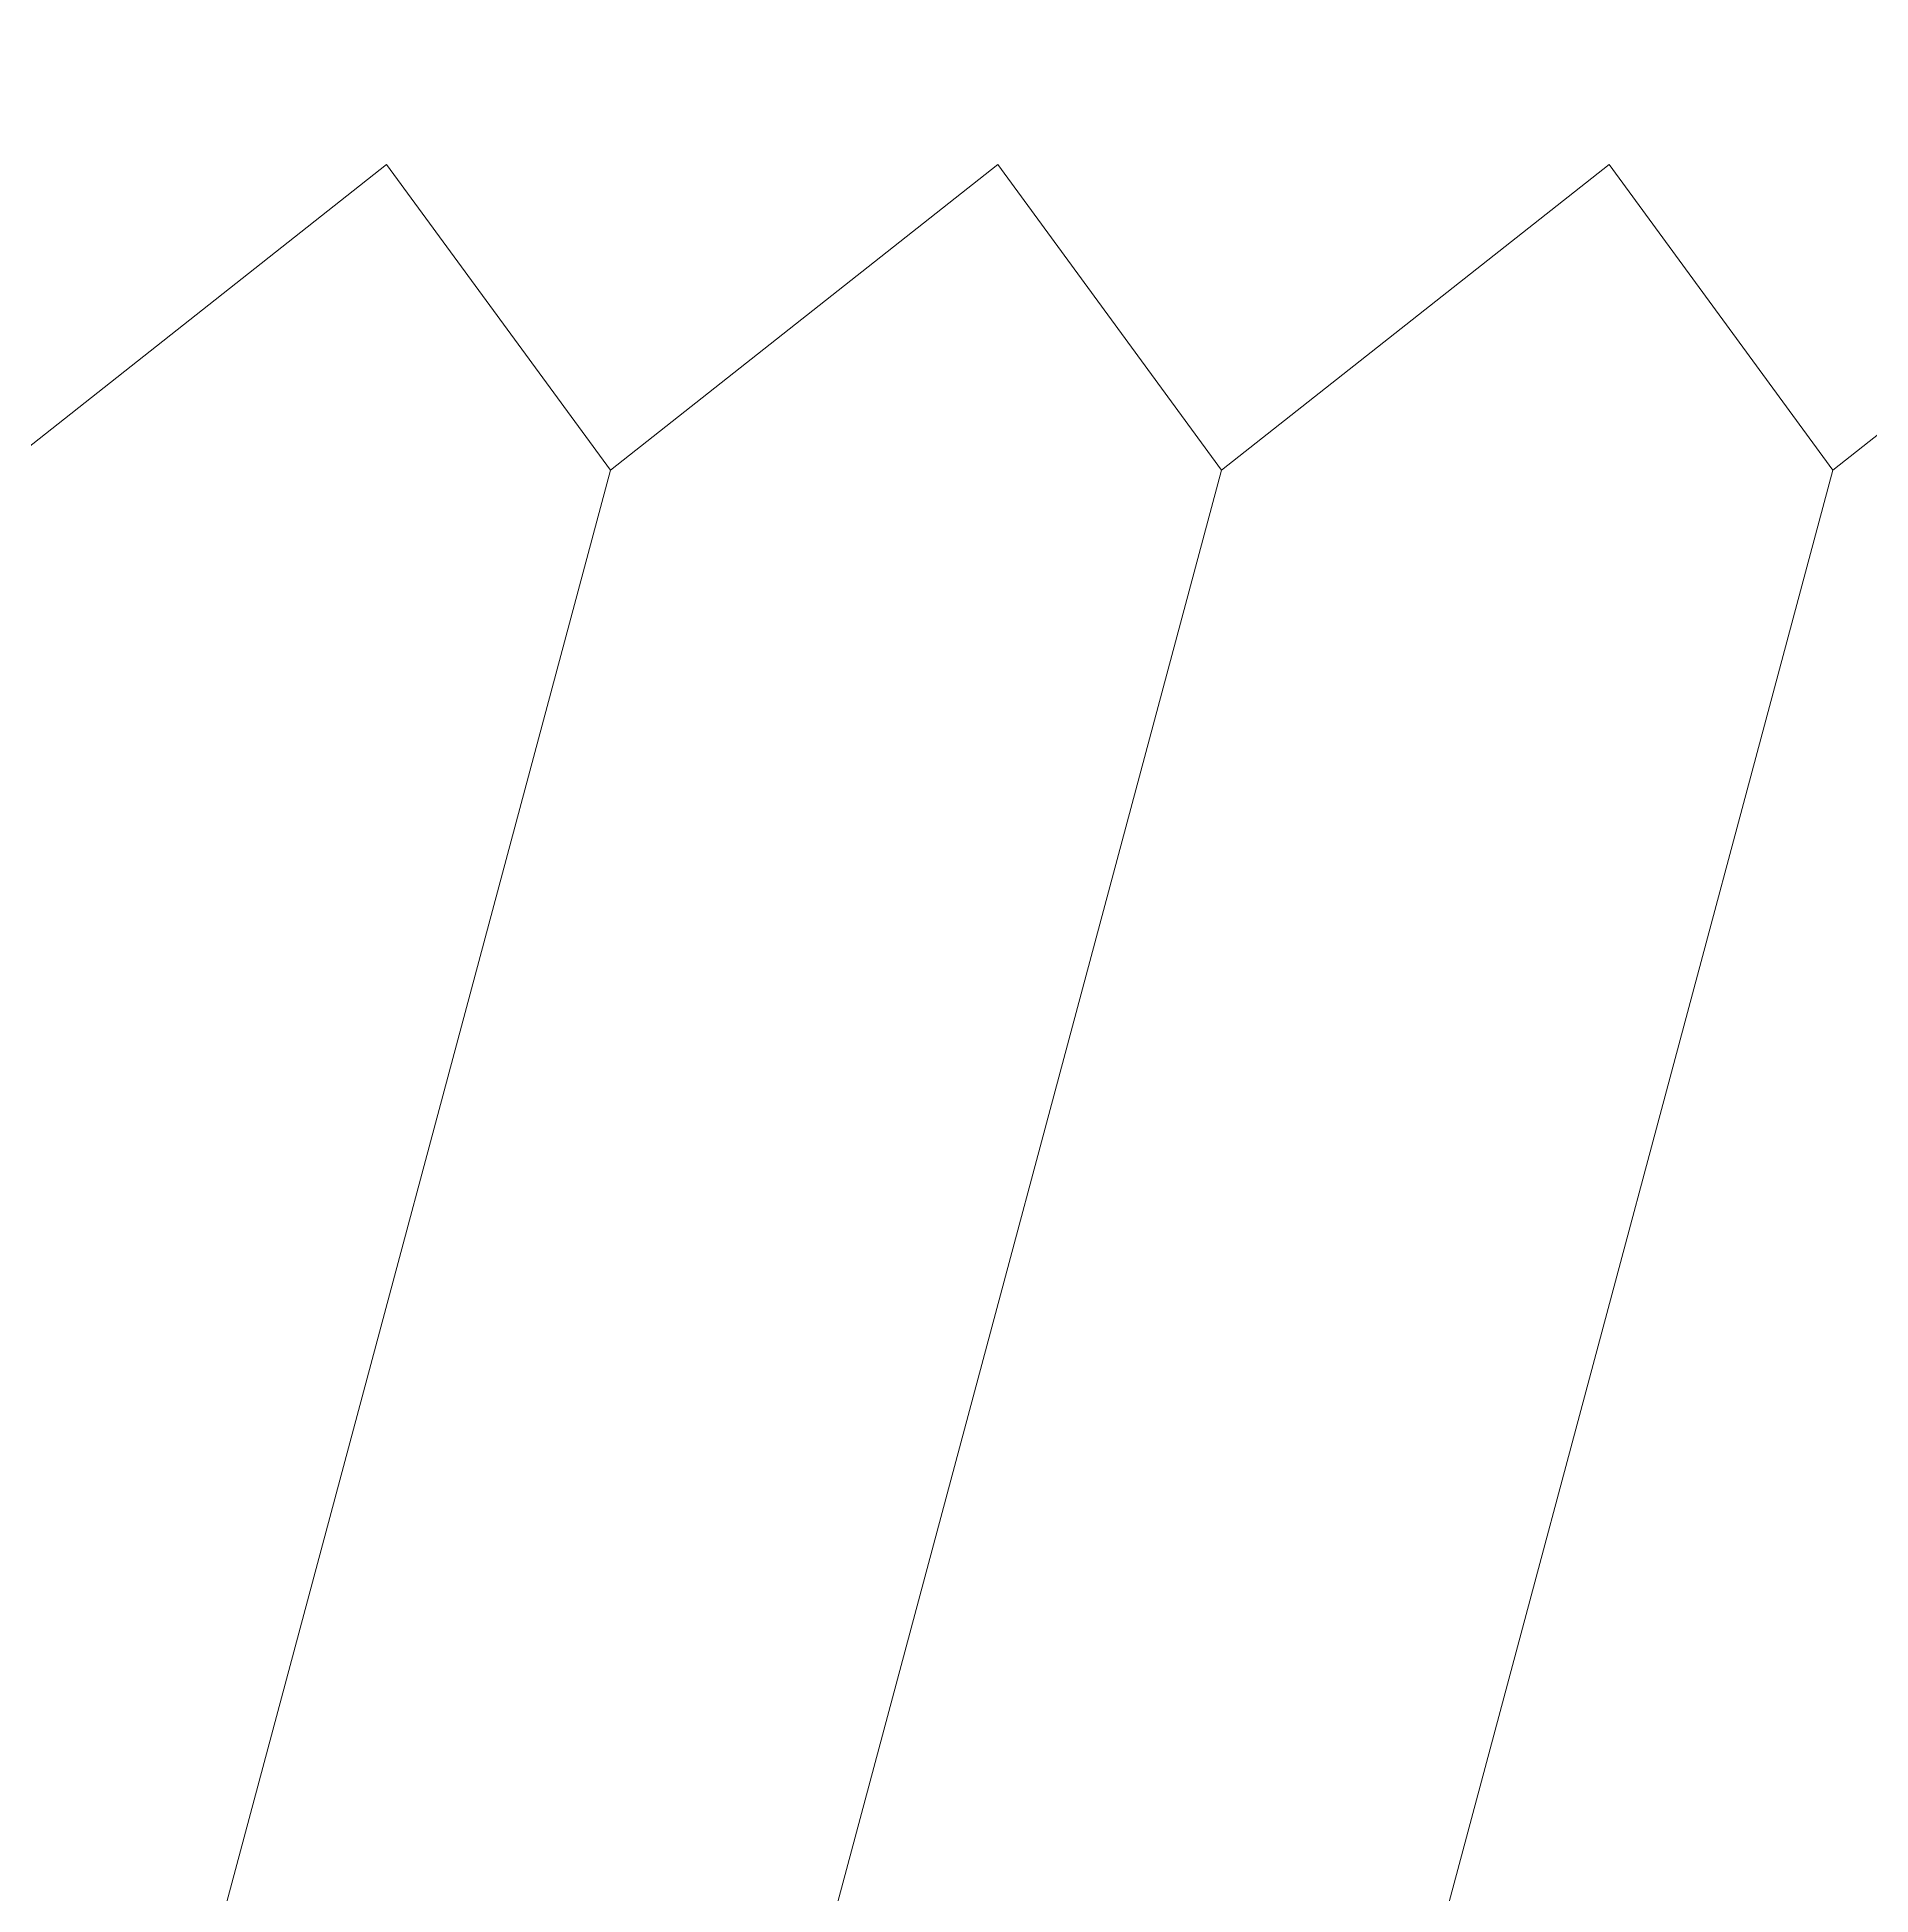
# Model space of a CAD drawing. Header units: millimetres. Extents: x 5654510 to 5731940, y 588357 to 647777.
# Drawn here: x 5698917.1 to 5698971.1, y 623845.4 to 623900.1 of the extents above; entities that cross this region are included whole.
import ezdxf

# ---------------------------------------------------------------- set-up
doc = ezdxf.new("R2010")
doc.units = ezdxf.units.MM
doc.header["$LTSCALE"] = 120
doc.header["$MEASUREMENT"] = 0
doc.layers.get('Defpoints').update_dxf_attribs({"lineweight": 0})
doc.layers.add('Buon lon', color=150, linetype='Continuous', lineweight=13)
doc.layers.add('dim1', color=2, linetype='Continuous', lineweight=5)
doc.styles.get("Standard").update_dxf_attribs({"font": 'VHELVCN.TTF'})
doc.dimstyles.new('ISO-25', dxfattribs={"dimtxt": 0.1, "dimasz": 2.5, "dimexe": 1.251, "dimexo": 0.6255, "dimtad": 1, "dimdec": 1, "dimlfac": 0.75, "dimrnd": 1, "dimtxsty": 'Standard', "dimcen": 2.5, "dimadec": 0, "dimazin": 0, "dimtfac": 1, "dimtdec": 1, "dimtmove": 0, "dimatfit": 3, "dimfxl": 1, "dimarcsym": 0})

# ---------------------------------------------------------------- blocks, each defined once
blk = doc.blocks.new('_Oblique')
at = {"color": 0, "lineweight": -2}
blk.add_line((-0.5, -0.5), (0.5, 0.5), dxfattribs=at)
blk = doc.blocks.new('*D35')
at = {"layer": 'Defpoints', "color": 0}
for p in [(5699658.936, 624254.857), (5698815.58, 623818.724), (5699658.936, 623818.724)]:
    blk.add_point(p, dxfattribs=at)
at = {"layer": 'dim1', "color": 0, "lineweight": -2}
for p, q in [((5698815.58, 623819.35), (5698815.58, 624256.108)), ((5699658.936, 623819.35), (5699658.936, 624256.108)), ((5698815.58, 624254.857), (5699658.936, 624254.857))]:
    blk.add_line(p, q, dxfattribs=at)
at = {"layer": 'dim1', "color": 0, "lineweight": -2, "xscale": 20, "yscale": 20, "zscale": 20, "rotation": 180}
blk.add_blockref('_Oblique', (5698815.58, 624254.857), dxfattribs=at)
at = {"layer": 'dim1', "color": 0, "lineweight": -2, "xscale": 20, "yscale": 20, "zscale": 20}
blk.add_blockref('_Oblique', (5699658.936, 624254.857), dxfattribs=at)
at = {"layer": 'dim1', "color": 0, "insert": (5699237.258, 624255.533), "char_height": 0.1, "attachment_point": 5}
blk.add_mtext('80', dxfattribs=at)
blk = doc.blocks.new('*D36')
at = {"layer": 'Defpoints', "color": 0}
for p in [(5699658.936, 624601.222), (5697170.337, 624038.604), (5699658.936, 623845.873)]:
    blk.add_point(p, dxfattribs=at)
at = {"layer": 'dim1', "color": 0, "lineweight": -2}
for p, q in [((5697170.337, 624039.229), (5697170.337, 624602.473)), ((5699658.936, 623846.499), (5699658.936, 624602.473)), ((5697170.337, 624601.222), (5699658.936, 624601.222))]:
    blk.add_line(p, q, dxfattribs=at)
at = {"layer": 'dim1', "color": 0, "lineweight": -2, "xscale": 20, "yscale": 20, "zscale": 20, "rotation": 180}
blk.add_blockref('_Oblique', (5697170.337, 624601.222), dxfattribs=at)
at = {"layer": 'dim1', "color": 0, "lineweight": -2, "xscale": 20, "yscale": 20, "zscale": 20}
blk.add_blockref('_Oblique', (5699658.936, 624601.222), dxfattribs=at)
at = {"layer": 'dim1', "color": 0, "insert": (5698414.637, 624601.898), "char_height": 0.1, "attachment_point": 5}
blk.add_mtext('250', dxfattribs=at)

msp = doc.modelspace()

# ---------------------------------------------------------------- linework, layer by layer
at = {"layer": 'Buon lon', "ltscale": 10}
for p, q in [((5698915.94, 623887.33), (5698927.352, 623896.33)), ((5698927.352, 623896.33), (5698933.94, 623887.33)), ((5698933.94, 623887.33), (5698945.352, 623896.33)), ((5698945.352, 623896.33), (5698951.94, 623887.33)), ((5698951.94, 623887.33), (5698963.352, 623896.33)), ((5698963.352, 623896.33), (5698969.94, 623887.33)), ((5698969.94, 623887.33), (5698981.352, 623896.33)), ((5698900.179, 623761.33), (5698933.94, 623887.33)), ((5698900.179, 623761.33), (5698933.94, 623887.33)), ((5698918.179, 623761.33), (5698951.94, 623887.33)), ((5698918.179, 623761.33), (5698951.94, 623887.33)), ((5698936.179, 623761.33), (5698969.94, 623887.33)), ((5698936.179, 623761.33), (5698969.94, 623887.33))]:
    msp.add_line(p, q, dxfattribs=at)

# ---------------------------------------------------------------- dimensions: what is measured, and where the dimension line sits
at = {"layer": 'dim1'}
for base, p1, p2, text, picture, middle in [((5699658.936, 624601.222), (5697170.337, 624038.604), (5699658.936, 623845.873), '250', '*D36', (5698414.637, 624601.898)), ((5699658.936, 624254.857), (5698815.58, 623818.724), (5699658.936, 623818.724), '80', '*D35', (5699237.258, 624255.533))]:
    dim = msp.add_linear_dim(base=base, p1=p1, p2=p2, text=text, dimstyle='ISO-25', override={"dimasz": 20, "dimlfac": 0.5, "dimpost": '0<>m', "dimblk1": 'Oblique', "dimblk2": 'Oblique', "dimsah": 1}, dxfattribs=at)
    dim.commit()
    dim.dimension.update_dxf_attribs({"geometry": picture, "text_midpoint": middle})

doc.saveas('drawing.dxf')
